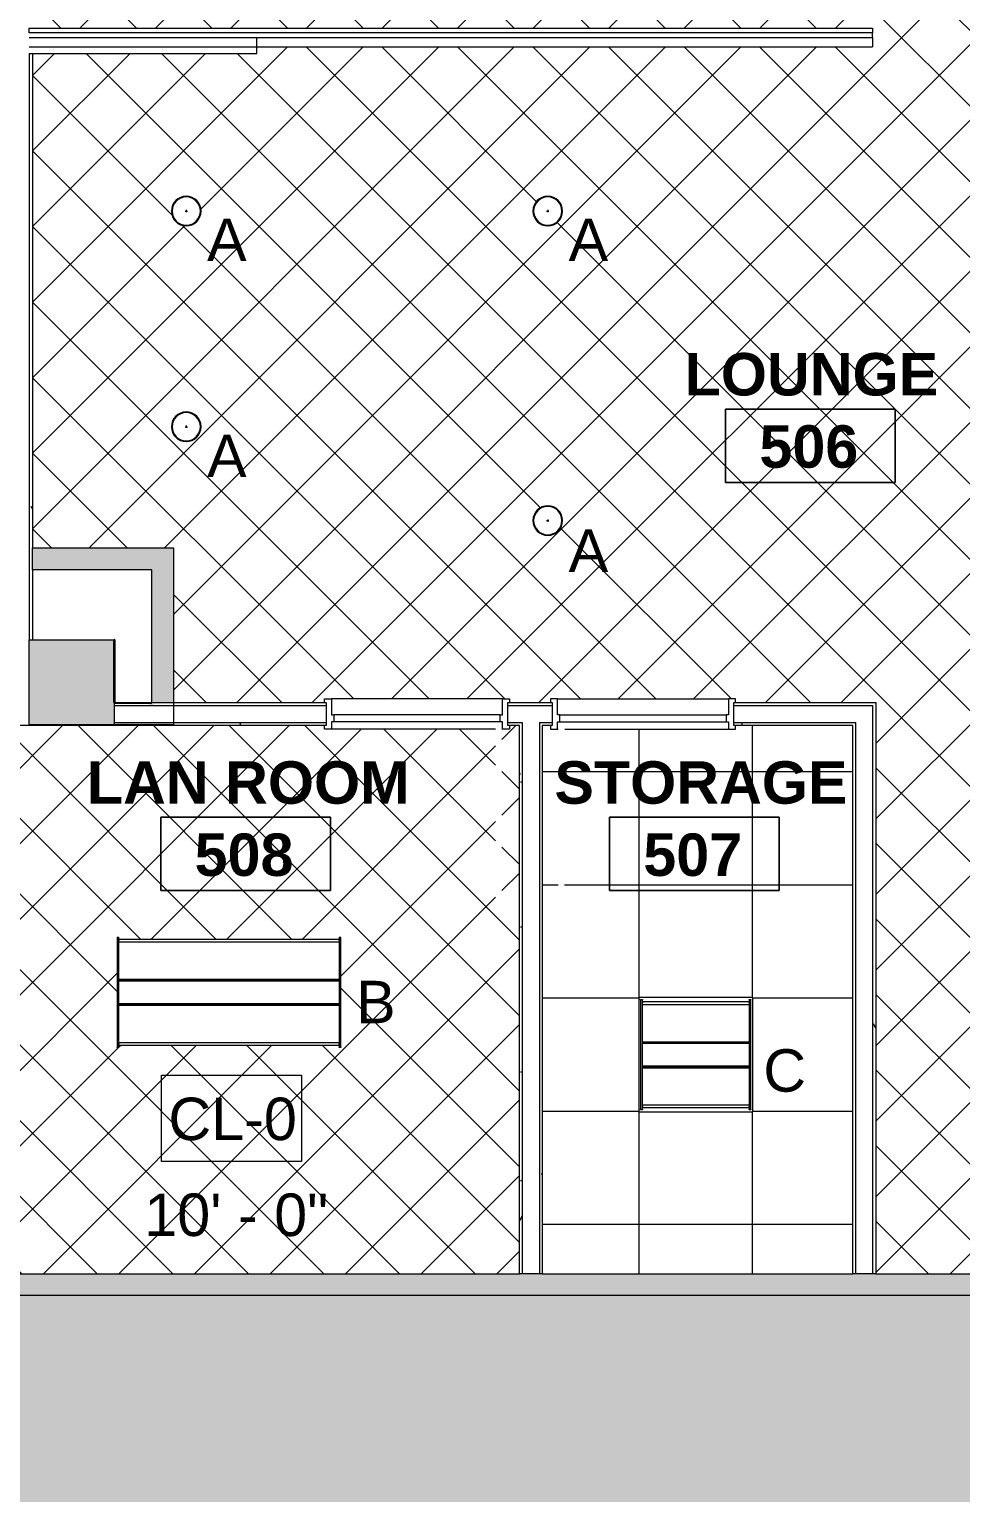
# Model space of a CAD drawing. Header units: inches. Extents: x -1199 to 741, y -709 to 788.
# Drawn here: x -273.1 to -75.5, y 164.2 to 474.5 of the extents above; entities that cross this region are included whole.
import ezdxf

# ---------------------------------------------------------------- set-up
doc = ezdxf.new("R2010")
doc.units = ezdxf.units.IN
doc.header["$MEASUREMENT"] = 0
for name, color, linetype, lineweight in [('A-AREA-IDEN', 2, 'Continuous', 9), ('A-CLNG', 13, 'Continuous', 13), ('A-CLNG-IDEN', 151, 'Continuous', 9), ('A-CLNG-PATT', 13, 'Continuous', 13), ('A-DETL-GENF', 92, 'Continuous', 9), ('A-DETL-THIN', 151, 'Continuous', 9), ('A-DOOR', 31, 'Continuous', 13), ('A-GLAZ-CURT', 52, 'Continuous', 9), ('A-GLAZ-CWMG', 51, 'Continuous', 9), ('A-WALL', 113, 'Continuous', 13), ('A-WALL-PATT', 111, 'Continuous', 13), ('bb$0$A-BBASE', 250, 'Continuous', 30), ('dp$0$A-WALL-EXST', 7, 'Continuous', 9), ('E-LITE-EQPM', 33, 'Continuous', 9), ('E-LITE-EQPM-IDEN', 33, 'Continuous', 9), ('I-WALL', 2, 'Continuous', 9), ('S-COLS', 52, 'Continuous', 13)]:
    doc.layers.add(name, color=color, linetype=linetype, lineweight=lineweight)
doc.styles.add('Arial_1', font='arial.ttf', dxfattribs={"height": 9})
doc.styles.add('Swis721 Lt BT', font='swissl.ttf', dxfattribs={"height": 9})
doc.styles.add('Swis721 Lt BT_B', font='', dxfattribs={"height": 9})
doc.styles.get('Swis721 Lt BT_B').set_extended_font_data('Swis721 Lt BT', bold=True)
pattern_1 = [(0, (0, 0), (30.72, 7.68), [1.267, -21.773, 1.267, -21.773, -122.88]), (0, (0, 0), (30.72, 7.68), [-46.08, 1.267, -44.813, 1.267, -21.773, -53.76]), (0, (0, 0), (30.72, 7.68), [-115.2, 1.267, -14.093, 1.267, -37.133]), (120, (11.52, 3.84), (-22.01108, 22.7643), [1.267, -21.773, 1.267, -21.773, -122.88]), (120, (11.52, 3.84), (-22.01108, 22.7643), [-46.08, 1.267, -44.813, 1.267, -21.773, -53.76]), (120, (11.52, 3.84), (-22.01108, 22.7643), [-115.2, 1.267, -14.093, 1.267, -37.133]), (240, (15.36, 19.2), (-8.70892, -30.4443), [1.267, -21.773, 1.267, -21.773, -122.88]), (240, (15.36, 19.2), (-8.70892, -30.4443), [-46.08, 1.267, -44.813, 1.267, -21.773, -53.76]), (240, (15.36, 19.2), (-8.70892, -30.4443), [-115.2, 1.267, -14.093, 1.267, -37.133])]

# ---------------------------------------------------------------- blocks, each defined once
blk = doc.blocks.new('1951 Kidwell_Linked_dwg_bb-7240425-5TH FLOOR RCP')
at = {"layer": 'bb$0$A-BBASE'}
blk.add_hatch(color=256, dxfattribs=at).paths.add_polyline_path([(-255, 331.75), (-255, 345), (-255.1, 345), (-255.1, 331.75)], flags=0)
for p, q in [((-255, 345), (-255.1, 345)), ((-255.1, 345), (-255.1, 331.75)), ((-255, 331.75), (-255, 345)), ((-255.1, 331.75), (-255, 331.75))]:
    blk.add_line(p, q, dxfattribs=at)
at = {"layer": 'bb$0$A-BBASE', "flags": 128}
blk.add_lwpolyline([(-255, 331.75), (-255, 345), (-255.1, 345)], dxfattribs=at)
blk = doc.blocks.new('1951 Kidwell_Linked_dwg-6963106-5TH FLOOR RCP')
at = {"layer": 'bb$0$A-BBASE'}
blk.add_hatch(color=256, dxfattribs=at).paths.add_polyline_path([(-255, 331.75), (-255, 345), (-255.1, 345), (-255.1, 331.75)], flags=0)
for p, q in [((-255, 345), (-255.1, 345)), ((-255.1, 345), (-255.1, 331.75)), ((-255, 331.75), (-255, 345)), ((-255.1, 331.75), (-255, 331.75))]:
    blk.add_line(p, q, dxfattribs=at)
at = {"layer": 'bb$0$A-BBASE', "flags": 128}
blk.add_lwpolyline([(-255, 331.75), (-255, 345), (-255.1, 345)], dxfattribs=at)
blk.add_blockref('1951 Kidwell_Linked_dwg_bb-7240425-5TH FLOOR RCP', (0, 0))
blk = doc.blocks.new('Concrete-Rectangular-Column - 18 x 18-7059525-5TH FLOOR RCP')
at = {"layer": 'S-COLS', "lineweight": 9}
blk.add_hatch(color=7, dxfattribs=at).paths.add_polyline_path([(9, -9), (9, 9), (-9, 9), (-9, -9), (8.76, -9)], flags=0)
at = {"layer": 'S-COLS', "color": 8, "lineweight": 20}
for p, q in [((-9, 9), (9, 9)), ((-9, -9), (-9, 9)), ((9, 9), (9, -9)), ((9, -9), (-9, -9))]:
    blk.add_line(p, q, dxfattribs=at)
blk = doc.blocks.new('Door - Single - Solid Door-7611703-5TH FLOOR RCP')
at = {"layer": 'A-DOOR', "lineweight": 9}
for p, q in [((-14.13, 3.1), (-15.63, 3.1)), ((-15.63, 3.1), (-15.63, 2.35)), ((-14.13, 3.1), (22.12, 3.1)), ((-14.13, -0.28), (-14.13, 3.1)), ((22.12, 3.1), (22.12, -0.28)), ((23.62, 3.1), (22.12, 3.1)), ((23.62, 2.35), (23.62, 3.1)), ((-15.63, -2.53), (-15.63, -3.28)), ((-13.63, -0.28), (-14.13, -0.28)), ((-14.13, -1.78), (-13.63, -1.78)), ((-14.13, -3.28), (-14.13, -1.78)), ((-13.63, -0.28), (21.62, -0.28)), ((-13.63, -1.78), (-13.63, -0.28)), ((-13.63, -1.78), (21.62, -1.78)), ((21.62, -0.28), (21.62, -1.78)), ((22.12, -0.28), (21.62, -0.28)), ((21.62, -1.78), (22.12, -1.78)), ((22.12, -1.78), (22.12, -3.28)), ((23.62, -3.28), (23.62, -2.53)), ((-15.63, -3.28), (-14.13, -3.28)), ((-14.13, -3.28), (-14.01, -3.28)), ((-12.63, -3.28), (22.12, -3.28)), ((22.12, -3.28), (23.62, -3.28))]:
    blk.add_line(p, q, dxfattribs=at)
blk = doc.blocks.new('Door - Single - Solid Door-7611706-5TH FLOOR RCP')
at = {"layer": 'A-DOOR', "lineweight": 9}
for p, q in [((-15.63, 2.53), (-15.63, 3.28)), ((-15.63, 3.28), (-14.13, 3.28)), ((-14.13, 3.28), (-14.01, 3.28)), ((-14.13, 3.28), (-14.13, 1.78)), ((-12.63, 3.28), (22.12, 3.28)), ((22.12, 1.78), (22.12, 3.28)), ((22.12, 3.28), (23.62, 3.28)), ((23.62, 3.28), (23.62, 2.53)), ((-14.13, 1.78), (-13.63, 1.78)), ((-13.63, 0.28), (-14.13, 0.28)), ((-14.13, 0.28), (-14.13, -3.1)), ((-13.63, 1.78), (21.62, 1.78)), ((-13.63, 1.78), (-13.63, 0.28)), ((-13.63, 0.28), (21.62, 0.28)), ((21.62, 0.28), (21.62, 1.78)), ((21.62, 1.78), (22.12, 1.78)), ((22.12, 0.28), (21.62, 0.28)), ((22.12, -3.1), (22.12, 0.28)), ((-15.63, -3.1), (-15.63, -2.35)), ((-14.13, -3.1), (-15.63, -3.1)), ((-14.13, -3.1), (22.12, -3.1)), ((23.62, -3.1), (22.12, -3.1)), ((23.62, -2.35), (23.62, -3.1))]:
    blk.add_line(p, q, dxfattribs=at)
blk = doc.blocks.new('L-Recessed-Axis-Day-Acrylic - 2 x 4-V2-5TH FLOOR RCP')
at = {"layer": 'E-LITE-EQPM'}
for p, q in [((-23.34, 11.7), (-23.7, 11.7)), ((-23.7, 11.64), (-23.7, 11.7)), ((-23.7, 11.7), (-23.7, 11.64)), ((-23.7, -11.64), (-23.7, 11.64)), ((-23.34, 11.64), (-23.34, 11.7)), ((-23.34, 11.7), (-23.34, 11.64)), ((-23.34, 11.64), (-23.34, -11.64)), ((23.34, 11.28), (-23.34, 11.28)), ((-23.34, 11.19), (-23.34, 11.22)), ((-23.34, 10.99), (-23.34, 11.19)), ((-23.34, 10.97), (-23.34, 10.99)), ((-23.34, 10.66), (23.34, 10.66)), ((23.7, 11.7), (23.34, 11.7)), ((23.34, 11.64), (23.34, 11.7)), ((23.34, 11.7), (23.34, 11.64)), ((23.34, -11.64), (23.34, 11.64)), ((23.34, 11.22), (23.34, 11.19)), ((23.34, 11.19), (23.34, 10.99)), ((23.34, 10.99), (23.34, 10.97)), ((23.7, 11.64), (23.7, 11.7)), ((23.7, 11.7), (23.7, 11.64)), ((23.7, 11.64), (23.7, -11.64)), ((-23.34, 2.76), (23.34, 2.76)), ((-23.34, 2.47), (23.34, 2.47)), ((23.34, 2.44), (-23.34, 2.44)), ((-23.34, -2.44), (23.34, -2.44)), ((-23.34, -2.47), (23.34, -2.47)), ((-23.34, -2.76), (23.34, -2.76)), ((-23.7, -11.64), (-23.7, -11.7)), ((-23.7, -11.7), (-23.7, -11.64)), ((-23.7, -11.7), (-23.34, -11.7)), ((-23.34, -10.66), (23.34, -10.66)), ((-23.34, -10.99), (-23.34, -10.97)), ((-23.34, -11.19), (-23.34, -10.99)), ((-23.34, -11.22), (-23.34, -11.19)), ((-23.34, -11.28), (23.34, -11.28)), ((-23.34, -11.64), (-23.34, -11.7)), ((-23.34, -11.7), (-23.34, -11.64)), ((23.34, -10.97), (23.34, -10.99)), ((23.34, -10.99), (23.34, -11.19)), ((23.34, -11.19), (23.34, -11.22)), ((23.34, -11.64), (23.34, -11.7)), ((23.34, -11.7), (23.34, -11.64)), ((23.34, -11.7), (23.7, -11.7)), ((23.7, -11.64), (23.7, -11.7)), ((23.7, -11.7), (23.7, -11.64))]:
    blk.add_line(p, q, dxfattribs=at)
blk = doc.blocks.new('L-Recessed-Axis-Day-Acrylic - 2 x 2-4558112-5TH FLOOR RCP')
at = {"layer": 'E-LITE-EQPM'}
for p, q in [((-11.34, 11.7), (-11.7, 11.7)), ((-11.7, 11.64), (-11.7, 11.7)), ((-11.7, 11.7), (-11.7, 11.64)), ((-11.7, -11.64), (-11.7, 11.64)), ((-11.34, 11.64), (-11.34, 11.7)), ((-11.34, 11.7), (-11.34, 11.64)), ((-11.34, 11.64), (-11.34, -11.64)), ((11.34, 11.28), (-11.34, 11.28)), ((-11.34, 11.19), (-11.34, 11.22)), ((-11.34, 10.99), (-11.34, 11.19)), ((-11.34, 10.97), (-11.34, 10.99)), ((-11.34, 10.66), (11.34, 10.66)), ((11.7, 11.7), (11.34, 11.7)), ((11.34, 11.64), (11.34, 11.7)), ((11.34, 11.7), (11.34, 11.64)), ((11.34, -11.64), (11.34, 11.64)), ((11.34, 11.22), (11.34, 11.19)), ((11.34, 11.19), (11.34, 10.99)), ((11.34, 10.99), (11.34, 10.97)), ((11.7, 11.64), (11.7, 11.7)), ((11.7, 11.7), (11.7, 11.64)), ((11.7, 11.64), (11.7, -11.64)), ((-11.34, 2.76), (11.34, 2.76)), ((-11.34, 2.47), (11.34, 2.47)), ((11.34, 2.44), (-11.34, 2.44)), ((-11.34, -2.44), (11.34, -2.44)), ((-11.34, -2.47), (11.34, -2.47)), ((-11.34, -2.76), (11.34, -2.76)), ((-11.7, -11.64), (-11.7, -11.7)), ((-11.7, -11.7), (-11.7, -11.64)), ((-11.7, -11.7), (-11.34, -11.7)), ((-11.34, -10.66), (11.34, -10.66)), ((-11.34, -10.99), (-11.34, -10.97)), ((-11.34, -11.19), (-11.34, -10.99)), ((-11.34, -11.22), (-11.34, -11.19)), ((-11.34, -11.28), (11.34, -11.28)), ((-11.34, -11.64), (-11.34, -11.7)), ((-11.34, -11.7), (-11.34, -11.64)), ((11.34, -10.97), (11.34, -10.99)), ((11.34, -10.99), (11.34, -11.19)), ((11.34, -11.19), (11.34, -11.22)), ((11.34, -11.64), (11.34, -11.7)), ((11.34, -11.7), (11.34, -11.64)), ((11.34, -11.7), (11.7, -11.7)), ((11.7, -11.64), (11.7, -11.7)), ((11.7, -11.7), (11.7, -11.64))]:
    blk.add_line(p, q, dxfattribs=at)
blk = doc.blocks.new('Pendant Light_Exposed Ceiling - TYPE C-7582876-5TH FLOOR RCP')
at = {"layer": 'E-LITE-EQPM'}
for p, q in [((-0.25, 0), (0.25, 0)), ((0, 0.25), (0, -0.25))]:
    blk.add_line(p, q, dxfattribs=at)
for radius, start, end in [(3.15, 0, 180), (3, 0, 180), (3, 0, 180), (3, 180, 360), (3.15, 180, 360), (3, 180, 360)]:
    blk.add_arc((0, 0), radius, start, end, dxfattribs=at)
blk = doc.blocks.new('System Panel - Glazed-7419833-5TH FLOOR RCP')
at = {"layer": 'A-GLAZ-CURT', "lineweight": 13}
for p, q in [((-89.43, 0.75), (-89.43, 1.75)), ((-89.43, 1.75), (89.43, 1.75)), ((89.43, 0.75), (-89.43, 0.75)), ((89.43, 1.75), (89.43, 0.75))]:
    blk.add_line(p, q, dxfattribs=at)
blk = doc.blocks.new('Rectangular Mullion - 1_ Square-7419874-5TH FLOOR RCP')
at = {"layer": 'A-GLAZ-CWMG'}
for p, q in [((-273.1, 472.75), (-94.25, 472.75)), ((-94.25, 472.75), (-94.25, 473.75))]:
    blk.add_line(p, q, dxfattribs=at)
blk = doc.blocks.new('Room Tag - Room Name and Number-3379422-5TH FLOOR RCP')
at = {"layer": 'A-AREA-IDEN'}
for p, q in [((-0.1881, -0.1636), (-0.1881, -0.0018)), ((-0.1881, -0.0018), (0.1869, -0.0018)), ((0.1869, -0.0018), (-0.1881, -0.0018)), ((-0.1881, -0.0018), (-0.1881, -0.1636)), ((0.1869, -0.0018), (0.1869, -0.1636)), ((0.1869, -0.1636), (0.1869, -0.0018)), ((0.1869, -0.1636), (-0.1881, -0.1636)), ((-0.1881, -0.1636), (0.1869, -0.1636))]:
    blk.add_line(p, q, dxfattribs=at)

msp = doc.modelspace()

# ---------------------------------------------------------------- hatches: boundary and pattern name
at = {"layer": 'A-CLNG'}
h = msp.add_hatch(dxfattribs=at)
h.set_pattern_fill('FP_19', color=256, style=0, pattern_type=2)
h.set_pattern_definition([(45, (0, 0), (-8.01223, 8.01223), []), (135, (0, 0), (-8.01223, -8.01223), [])])
h.paths.add_polyline_path([(278.59, 168), (281.03, 168), (393, 279.97), (393, 404.31), (177.56, 404.31), (177.56, 532.22), (34.62, 532.22), (34.62, 532.16), (-4.63, 532.16), (-4.63, 532.22), (-18.37, 532.22), (-18.37, 532.16), (-57.62, 532.16), (-57.62, 532.22), (-272.41, 532.22), (-272.41, 474.75), (-94.25, 474.75), (-94.25, 470.75), (-224.85, 470.75), (-224.85, 469.38), (-272.41, 469.38), (-272.41, 364.53), (-242.49, 364.53), (-242.49, 331.75), (-210.48, 331.75), (-210.48, 332.5), (-171.23, 332.5), (-171.23, 331.75), (-162.55, 331.75), (-162.55, 332.5), (-123.3, 332.5), (-123.3, 331.75), (-93.56, 331.75), (-93.56, 210.62), (149.75, 210.62), (149.75, 268.31), (154.63, 268.31), (154.63, 210.62), (154.69, 210.6), (154.69, 206), (154.63, 206), (154.63, 168), (252.96, 168)], flags=0)
h.paths.add_polyline_path([(205.21, 204.16), (204.39, 204.27), (203.63, 204.58), (202.9, 205.19), (202.45, 205.81), (202.16, 206.54), (202.06, 207.31), (202.21, 208.23), (202.48, 208.89), (203.09, 209.62), (203.71, 210.07), (204.43, 210.36), (205.21, 210.46), (206.13, 210.31), (206.78, 210.04), (207.52, 209.43), (207.97, 208.81), (208.26, 208.07), (208.36, 207.31), (208.25, 206.5), (207.94, 205.74), (207.33, 205), (206.71, 204.55), (205.99, 204.26), (205.45, 204.19)], flags=0)
h.paths.add_polyline_path([(-294, 210.62), (-169.16, 210.62), (-169.16, 326.87), (-171.23, 326.87), (-171.23, 326.12), (-172.85, 326.12), (-172.85, 290.12), (-174.23, 290.12), (-174.23, 326.12), (-210.48, 326.12), (-210.48, 326.87), (-294, 326.87), (-294, 214.27)], flags=0)
h.paths.add_polyline_path([(301.21, 252.16), (300.39, 252.27), (299.63, 252.58), (298.9, 253.19), (298.45, 253.81), (298.16, 254.54), (298.06, 255.31), (298.21, 256.23), (298.48, 256.89), (299.09, 257.62), (299.71, 258.07), (300.43, 258.36), (301.21, 258.46), (302.13, 258.31), (302.78, 258.04), (303.52, 257.43), (303.97, 256.81), (304.26, 256.07), (304.36, 255.31), (304.25, 254.5), (303.94, 253.74), (303.33, 253), (302.71, 252.55), (301.99, 252.26), (301.45, 252.19)], flags=0)
h.paths.add_polyline_path([(-254.07, 258.67), (-254.43, 258.67), (-254.43, 281.95), (-254.07, 281.95), (-254.07, 281.59), (-207.39, 281.59), (-207.39, 281.95), (-207.03, 281.95), (-207.03, 258.67), (-207.39, 258.67), (-207.39, 259.03), (-254.07, 259.03)], flags=0)
h.paths.add_polyline_path([(124.88, 263.11), (124.06, 263.22), (123.23, 263.59), (122.57, 264.14), (122.12, 264.76), (121.83, 265.48), (121.72, 266.26), (121.88, 267.18), (122.15, 267.84), (122.75, 268.57), (123.38, 269.02), (124.1, 269.31), (124.88, 269.41), (125.8, 269.26), (126.45, 268.99), (127.18, 268.38), (127.63, 267.76), (127.93, 267.02), (128.03, 266.26), (127.92, 265.45), (127.6, 264.69), (127, 263.95), (126.38, 263.5), (125.65, 263.21), (125.12, 263.14)], flags=0)
h.paths.add_polyline_path([(28.88, 263.11), (28.06, 263.22), (27.3, 263.53), (26.57, 264.14), (26.12, 264.76), (25.83, 265.48), (25.72, 266.26), (25.88, 267.18), (26.15, 267.84), (26.75, 268.57), (27.38, 269.02), (28.1, 269.31), (28.88, 269.41), (29.8, 269.26), (30.45, 268.99), (31.18, 268.38), (31.65, 267.72), (31.93, 267.02), (32.03, 266.26), (31.92, 265.45), (31.6, 264.69), (31, 263.95), (30.38, 263.5), (29.65, 263.21), (29.12, 263.14)], flags=0)
h.paths.add_polyline_path([(-67.12, 263.11), (-67.94, 263.22), (-68.7, 263.53), (-69.43, 264.14), (-69.88, 264.76), (-70.17, 265.48), (-70.28, 266.26), (-70.12, 267.18), (-69.85, 267.84), (-69.25, 268.57), (-68.62, 269.02), (-67.9, 269.31), (-67.12, 269.41), (-66.2, 269.26), (-65.55, 268.99), (-64.82, 268.38), (-64.37, 267.76), (-64.07, 267.02), (-63.97, 266.26), (-64.08, 265.45), (-64.4, 264.69), (-65, 263.95), (-65.62, 263.5), (-66.35, 263.21), (-66.88, 263.14)], flags=0)
h.paths.add_polyline_path([(-227.81, 267.55), (-207.39, 267.55), (-207.39, 267.84), (-254.07, 267.84), (-254.07, 267.55), (-235.44, 267.55)], flags=0)
h.paths.add_polyline_path([(-207.39, 272.79), (-207.39, 273.07), (-254.07, 273.07), (-254.07, 272.79), (-208.33, 272.79)], flags=0)
h.paths.add_polyline_path([(205.21, 300.16), (204.39, 300.27), (203.63, 300.58), (202.9, 301.19), (202.45, 301.81), (202.16, 302.54), (202.06, 303.31), (202.21, 304.23), (202.48, 304.89), (203.09, 305.62), (203.71, 306.07), (204.43, 306.36), (205.21, 306.46), (206.13, 306.31), (206.78, 306.04), (207.52, 305.43), (207.97, 304.81), (208.26, 304.07), (208.36, 303.31), (208.25, 302.5), (207.94, 301.74), (207.33, 301), (206.71, 300.55), (205.99, 300.26), (205.45, 300.19)], flags=0)
h.paths.add_polyline_path([(-65, 315.16), (-65.82, 315.27), (-66.58, 315.58), (-67.31, 316.19), (-67.76, 316.81), (-68.05, 317.54), (-68.15, 318.31), (-67.99, 319.27), (-67.73, 319.89), (-67.12, 320.62), (-66.5, 321.07), (-65.78, 321.36), (-65, 321.46), (-64.08, 321.31), (-63.42, 321.04), (-62.69, 320.43), (-62.24, 319.81), (-61.95, 319.07), (-61.85, 318.31), (-61.96, 317.5), (-62.27, 316.74), (-62.88, 316), (-63.5, 315.55), (-64.22, 315.26), (-64.76, 315.19)], flags=0)
h.paths.add_polyline_path([(124.88, 319.16), (124.06, 319.27), (123.3, 319.58), (122.57, 320.19), (122.12, 320.81), (121.83, 321.54), (121.72, 322.31), (121.88, 323.23), (122.15, 323.89), (122.75, 324.62), (123.38, 325.07), (124.1, 325.36), (124.88, 325.46), (125.8, 325.31), (126.45, 325.04), (127.18, 324.43), (127.63, 323.81), (127.93, 323.07), (128.03, 322.31), (127.92, 321.5), (127.6, 320.74), (127, 320), (126.38, 319.55), (125.65, 319.26), (125.12, 319.19)], flags=0)
h.paths.add_polyline_path([(28.88, 319.16), (28.06, 319.27), (27.3, 319.58), (26.57, 320.19), (26.12, 320.81), (25.83, 321.54), (25.72, 322.31), (25.88, 323.23), (26.15, 323.89), (26.75, 324.62), (27.38, 325.07), (28.1, 325.36), (28.88, 325.46), (29.8, 325.31), (30.45, 325.04), (31.18, 324.43), (31.65, 323.77), (31.93, 323.07), (32.03, 322.31), (31.92, 321.5), (31.6, 320.74), (31, 320), (30.38, 319.55), (29.65, 319.26), (29.12, 319.19)], flags=0)
h.paths.add_polyline_path([(273, 327), (255, 327), (255, 345), (273, 345)], flags=0)
h.paths.add_polyline_path([(8.76, 327), (-9, 327), (-9, 340.12), (-34.25, 340.12), (-34.25, 345), (91.13, 345), (91.13, 340.12), (9, 340.12), (9, 327)], flags=0)
h.paths.add_polyline_path([(297.4, 336.75), (285.19, 336.75), (285.19, 338.5), (382.19, 338.5), (382.19, 336.75), (375.06, 336.75)], flags=0)
h.paths.add_polyline_path([(205.63, 367.16), (204.81, 367.27), (204.05, 367.58), (203.32, 368.19), (202.87, 368.81), (202.58, 369.54), (202.47, 370.31), (202.63, 371.23), (202.9, 371.89), (203.5, 372.62), (204.13, 373.07), (204.85, 373.36), (205.63, 373.46), (206.55, 373.31), (207.2, 373.04), (207.93, 372.43), (208.38, 371.81), (208.68, 371.07), (208.78, 370.31), (208.67, 369.5), (208.35, 368.74), (207.75, 368), (207.13, 367.55), (206.4, 367.26), (205.87, 367.19)], flags=0)
h.paths.add_polyline_path([(124.88, 367.16), (124.06, 367.27), (123.23, 367.64), (122.57, 368.19), (122.12, 368.81), (121.83, 369.54), (121.72, 370.31), (121.88, 371.23), (122.15, 371.89), (122.75, 372.62), (123.38, 373.07), (124.1, 373.36), (124.88, 373.46), (125.8, 373.31), (126.45, 373.04), (127.18, 372.43), (127.63, 371.81), (127.93, 371.07), (128.03, 370.31), (127.92, 369.5), (127.6, 368.74), (127, 368), (126.38, 367.55), (125.65, 367.26), (125.12, 367.19)], flags=0)
h.paths.add_polyline_path([(28.88, 367.16), (28.06, 367.27), (27.3, 367.58), (26.57, 368.19), (26.12, 368.81), (25.83, 369.54), (25.72, 370.31), (25.88, 371.23), (26.15, 371.89), (26.75, 372.62), (27.38, 373.07), (28.1, 373.36), (28.88, 373.46), (29.8, 373.31), (30.45, 373.04), (31.18, 372.43), (31.63, 371.81), (31.93, 371.07), (32.03, 370.31), (31.92, 369.5), (31.6, 368.74), (31, 368), (30.38, 367.55), (29.65, 367.26), (29.12, 367.19)], flags=0)
h.paths.add_polyline_path([(-67.12, 367.16), (-67.94, 367.27), (-68.7, 367.58), (-69.43, 368.19), (-69.88, 368.81), (-70.17, 369.54), (-70.28, 370.31), (-70.12, 371.23), (-69.85, 371.89), (-69.25, 372.62), (-68.62, 373.07), (-67.9, 373.36), (-67.12, 373.46), (-66.2, 373.31), (-65.55, 373.04), (-64.82, 372.43), (-64.37, 371.81), (-64.07, 371.07), (-63.97, 370.31), (-64.08, 369.5), (-64.4, 368.74), (-65, 368), (-65.62, 367.55), (-66.35, 367.26), (-66.88, 367.19)], flags=0)
h.paths.add_polyline_path([(-163.13, 367.16), (-163.94, 367.27), (-164.7, 367.58), (-165.43, 368.19), (-165.88, 368.81), (-166.17, 369.54), (-166.28, 370.31), (-166.12, 371.23), (-165.85, 371.89), (-165.25, 372.62), (-164.62, 373.07), (-163.9, 373.36), (-163.13, 373.46), (-162.2, 373.31), (-161.55, 373.04), (-160.82, 372.43), (-160.37, 371.81), (-160.07, 371.07), (-159.97, 370.31), (-160.08, 369.5), (-160.4, 368.74), (-161, 368), (-161.63, 367.55), (-162.35, 367.26), (-162.88, 367.19)], flags=0)
h.paths.add_polyline_path([(-239.81, 387.06), (-240.62, 387.17), (-241.38, 387.49), (-242.12, 388.09), (-242.57, 388.72), (-242.85, 389.44), (-242.96, 390.22), (-242.81, 391.14), (-242.53, 391.79), (-241.93, 392.53), (-241.31, 392.98), (-240.58, 393.26), (-239.81, 393.37), (-238.89, 393.22), (-238.23, 392.94), (-237.5, 392.34), (-237.05, 391.72), (-236.76, 390.97), (-236.66, 390.22), (-236.76, 389.4), (-237.08, 388.64), (-237.69, 387.91), (-238.31, 387.46), (-239.03, 387.17), (-239.56, 387.1)], flags=0)
h.paths.add_polyline_path([(124.88, 432.8), (124.06, 432.91), (123.3, 433.22), (122.57, 433.83), (122.12, 434.45), (121.83, 435.18), (121.72, 435.95), (121.88, 436.87), (122.15, 437.53), (122.75, 438.26), (123.38, 438.71), (124.1, 439), (124.88, 439.1), (125.8, 438.95), (126.45, 438.68), (127.18, 438.07), (127.63, 437.45), (127.93, 436.71), (128.03, 435.95), (127.92, 435.14), (127.6, 434.38), (127, 433.64), (126.38, 433.19), (125.65, 432.9), (125.12, 432.83)], flags=0)
h.paths.add_polyline_path([(28.88, 432.8), (28.06, 432.91), (27.3, 433.22), (26.57, 433.83), (26.12, 434.45), (25.83, 435.18), (25.72, 435.95), (25.88, 436.87), (26.15, 437.53), (26.75, 438.26), (27.38, 438.71), (28.1, 439), (28.88, 439.1), (29.8, 438.95), (30.45, 438.68), (31.18, 438.07), (31.65, 437.41), (31.93, 436.71), (32.03, 435.95), (31.92, 435.14), (31.6, 434.38), (31, 433.64), (30.38, 433.19), (29.65, 432.9), (29.12, 432.83)], flags=0)
h.paths.add_polyline_path([(-67.12, 432.8), (-67.94, 432.91), (-68.7, 433.22), (-69.43, 433.83), (-69.88, 434.45), (-70.17, 435.18), (-70.28, 435.95), (-70.12, 436.87), (-69.85, 437.53), (-69.25, 438.26), (-68.62, 438.71), (-67.9, 439), (-67.12, 439.1), (-66.2, 438.95), (-65.55, 438.68), (-64.82, 438.07), (-64.37, 437.45), (-64.07, 436.71), (-63.97, 435.95), (-64.08, 435.14), (-64.4, 434.38), (-65, 433.64), (-65.62, 433.19), (-66.35, 432.9), (-66.88, 432.83)], flags=0)
h.paths.add_polyline_path([(-163.13, 432.8), (-163.94, 432.91), (-164.7, 433.22), (-165.43, 433.83), (-165.88, 434.45), (-166.17, 435.18), (-166.28, 435.95), (-166.12, 436.87), (-165.85, 437.53), (-165.25, 438.26), (-164.62, 438.71), (-163.9, 439), (-163.13, 439.1), (-162.2, 438.95), (-161.55, 438.68), (-160.82, 438.07), (-160.37, 437.45), (-160.07, 436.71), (-159.97, 435.95), (-160.08, 435.14), (-160.4, 434.38), (-161, 433.64), (-161.63, 433.19), (-162.35, 432.9), (-162.88, 432.83)], flags=0)
h.paths.add_polyline_path([(-239.81, 432.8), (-240.62, 432.91), (-241.38, 433.22), (-242.12, 433.83), (-242.57, 434.45), (-242.85, 435.18), (-242.96, 435.95), (-242.81, 436.87), (-242.53, 437.53), (-241.93, 438.26), (-241.31, 438.71), (-240.58, 439), (-239.81, 439.1), (-238.89, 438.95), (-238.23, 438.68), (-237.5, 438.07), (-237.05, 437.45), (-236.76, 436.71), (-236.66, 435.95), (-236.76, 435.14), (-237.08, 434.38), (-237.69, 433.64), (-238.31, 433.19), (-239.03, 432.9), (-239.56, 432.83)], flags=0)
h.paths.add_polyline_path([(124.88, 498.8), (124.06, 498.91), (123.23, 499.28), (122.57, 499.83), (122.12, 500.45), (121.83, 501.18), (121.72, 501.95), (121.88, 502.87), (122.15, 503.53), (122.75, 504.26), (123.38, 504.71), (124.1, 505), (124.88, 505.1), (125.8, 504.95), (126.45, 504.68), (127.18, 504.07), (127.63, 503.45), (127.93, 502.71), (128.03, 501.95), (127.92, 501.14), (127.6, 500.38), (127, 499.64), (126.38, 499.19), (125.65, 498.9), (125.12, 498.83)], flags=0)
h.paths.add_polyline_path([(28.88, 498.8), (28.06, 498.91), (27.3, 499.22), (26.57, 499.83), (26.12, 500.45), (25.83, 501.18), (25.72, 501.95), (25.88, 502.87), (26.15, 503.53), (26.75, 504.26), (27.38, 504.71), (28.1, 505), (28.88, 505.1), (29.8, 504.95), (30.45, 504.68), (31.18, 504.07), (31.65, 503.41), (31.93, 502.71), (32.03, 501.95), (31.92, 501.14), (31.6, 500.38), (31, 499.64), (30.38, 499.19), (29.65, 498.9), (29.12, 498.83)], flags=0)
h.paths.add_polyline_path([(-163.13, 498.8), (-163.94, 498.91), (-164.7, 499.22), (-165.43, 499.83), (-165.88, 500.45), (-166.17, 501.18), (-166.28, 501.95), (-166.12, 502.87), (-165.85, 503.53), (-165.25, 504.26), (-164.62, 504.71), (-163.9, 505), (-163.13, 505.1), (-162.2, 504.95), (-161.55, 504.68), (-160.82, 504.07), (-160.37, 503.45), (-160.07, 502.71), (-159.97, 501.95), (-160.08, 501.14), (-160.4, 500.38), (-161, 499.64), (-161.63, 499.19), (-162.35, 498.9), (-162.88, 498.83)], flags=0)
h.paths.add_polyline_path([(-259.12, 498.8), (-259.94, 498.91), (-260.7, 499.22), (-261.43, 499.83), (-261.88, 500.45), (-262.17, 501.18), (-262.28, 501.95), (-262.12, 502.87), (-261.85, 503.53), (-261.25, 504.26), (-260.62, 504.71), (-259.9, 505), (-259.12, 505.1), (-258.2, 504.95), (-257.55, 504.68), (-256.82, 504.07), (-256.37, 503.45), (-256.07, 502.71), (-255.97, 501.95), (-256.08, 501.14), (-256.4, 500.38), (-257, 499.64), (-257.62, 499.19), (-258.35, 498.9), (-258.88, 498.83)], flags=0)
h.paths.add_polyline_path([(-67.12, 499.8), (-67.94, 499.91), (-68.7, 500.22), (-69.43, 500.83), (-69.88, 501.45), (-70.17, 502.18), (-70.28, 502.95), (-70.12, 503.87), (-69.85, 504.53), (-69.25, 505.26), (-68.62, 505.71), (-67.9, 506), (-67.12, 506.1), (-66.2, 505.95), (-65.55, 505.68), (-64.82, 505.07), (-64.37, 504.45), (-64.07, 503.71), (-63.97, 502.95), (-64.08, 502.14), (-64.4, 501.38), (-65, 500.64), (-65.62, 500.19), (-66.35, 499.9), (-66.88, 499.83)], flags=0)
at = {"layer": 'A-CLNG-PATT'}
h = msp.add_hatch(dxfattribs=at)
h.set_pattern_fill('FP_5', color=256, style=0, pattern_type=2)
h.set_pattern_definition([(270, (-119.75, 269.094), (-24, -1e-15), []), (180, (-119.75, 269.094), (-3e-15, 24), [])])
h.paths.add_polyline_path([(-164.29, 210.62), (-98.44, 210.64), (-98.44, 326.87), (-123.3, 326.87), (-123.3, 326.12), (-159.55, 326.12), (-159.55, 290.12), (-160.92, 290.12), (-160.92, 326.12), (-162.55, 326.12), (-162.55, 326.87), (-164.29, 326.87), (-164.29, 210.64)], flags=0)
h.paths.add_polyline_path([(-119.62, 244.96), (-143.83, 244.96), (-143.83, 269.17), (-119.62, 269.17), (-119.62, 245.09)], flags=0)
at = {"layer": 'A-DETL-GENF'}
h = msp.add_hatch(color=9, dxfattribs=at)
h.paths.add_polyline_path([(393.17, -436.06), (466.53, -362.69), (448, -344.16), (448, -156), (702, -156), (702, 130), (741.36, 130), (741.36, 190), (642, 190), (642, -84), (462, -84), (462, 168), (504.38, 168), (394.86, 275.29), (308.79, 189.21), (330, 168), (330, -84), (150, -84), (150, 206), (-394.88, 206), (-394.88, 196.62), (-394.13, 196.62), (-394.13, 195.12), (-394.88, 195.12), (-394.88, 164.87), (-394.13, 164.87), (-394.13, 163.38), (-394.88, 163.38), (-394.88, 146), (90, 146), (90, -111.69), (90.75, -111.69), (90.75, -113.19), (90, -113.19), (90, -149.44), (90.75, -149.44), (90.75, -150.94), (90, -150.94), (90, -156), (235.5, -156), (235.5, -155.13), (263.5, -155.13), (263.5, -156), (344, -156), (344, -337), (319.06, -361.94), (391.5, -434.39)], flags=0)
h.paths.add_polyline_path([(305.52, 168), (323.46, 168), (305.52, 185.94), (287.57, 168)], flags=0)
at = {"layer": 'A-WALL-PATT', "lineweight": 9}
h = msp.add_hatch(dxfattribs=at)
h.set_pattern_fill('FP_1', color=256, style=0, pattern_type=2)
h.set_pattern_definition(pattern_1)
h.paths.add_polyline_path([(-272.41, 345), (-272.41, 469.38), (-273.04, 469.38), (-273.04, 345)], flags=0)
for points in [[(-247.12, 359.9), (-247.12, 364.53), (-272.41, 364.53), (-272.41, 359.9), (-255.1, 359.9)], [(-247.12, 331.62), (-242.49, 331.62), (-242.49, 364.53), (-247.12, 364.53), (-247.12, 331.75)], [(154, 206), (154.69, 206), (154.69, 210.62), (-528, 210.62), (-528, 206), (150.38, 206)]]:
    msp.add_hatch(color=7, dxfattribs=at).paths.add_polyline_path(points, flags=0)
h = msp.add_hatch(dxfattribs=at)
h.set_pattern_fill('FP_1', color=256, style=0, pattern_type=2)
h.set_pattern_definition(pattern_1)
h.paths.add_polyline_path([(-97.81, 331.12), (-93.56, 331.12), (-93.56, 331.75), (-123.67, 331.75), (-123.67, 331.12), (-97.95, 331.12)], flags=0)
h.paths.add_polyline_path([(-165.8, 331.12), (-162.17, 331.12), (-162.17, 331.75), (-171.6, 331.75), (-171.6, 331.12), (-166.76, 331.12)], flags=0)
h.paths.add_polyline_path([(-240.67, 331.12), (-210.1, 331.12), (-210.1, 331.75), (-242.49, 331.75), (-242.49, 331.62), (-247.12, 331.62), (-246.62, 331.12), (-242.49, 331.12)], flags=0)
h.paths.add_polyline_path([(-247.97, 331.12), (-247.12, 331.62), (-247.12, 331.75), (-255.1, 331.75), (-255.1, 331.12), (-255, 331.12)], flags=0)
h.paths.add_polyline_path([(-276.68, 331.12), (-276.66, 331.12), (-276.66, 331.75), (-294, 331.75), (-294, 331.62), (-277.29, 331.62), (-277.29, 331.12)], flags=0)
h = msp.add_hatch(color=7, dxfattribs=at)
h.paths.add_polyline_path([(-242.49, 327), (-242.99, 327.5), (-254.15, 327.5), (-255, 327)], flags=0)
h.paths.add_polyline_path([(-247.97, 331.12), (-246.62, 331.12), (-247.12, 331.62)], flags=0)
h = msp.add_hatch(dxfattribs=at)
h.set_pattern_fill('FP_1', color=256, style=0, pattern_type=2)
h.set_pattern_definition(pattern_1)
h.paths.add_polyline_path([(-94.19, 210.62), (-93.56, 210.62), (-93.56, 331.12), (-94.19, 331.12), (-94.19, 210.64)], flags=0)
h = msp.add_hatch(dxfattribs=at)
h.set_pattern_fill('FP_1', color=256, style=0, pattern_type=2)
h.set_pattern_definition(pattern_1)
h.paths.add_polyline_path([(-97.81, 326.87), (-97.83, 327.5), (-123.67, 327.5), (-123.67, 326.87), (-98.44, 326.87)], flags=0)
h.paths.add_polyline_path([(-242.55, 326.87), (-210.1, 326.87), (-210.1, 327.5), (-242.99, 327.5), (-242.49, 327), (-255, 327), (-254.15, 327.5), (-255.1, 327.5), (-255.1, 327), (-273.1, 327), (-273.1, 327.5), (-277.29, 327.5), (-277.29, 327), (-294, 327), (-294, 326.87), (-255, 326.87)], flags=0)
h.paths.add_polyline_path([(-164.29, 326.87), (-162.17, 326.87), (-162.17, 327.5), (-164.91, 327.5), (-164.91, 326.87)], flags=0)
h.paths.add_polyline_path([(-168.54, 326.87), (-168.54, 327.5), (-171.6, 327.5), (-171.6, 326.87), (-169.16, 326.87)], flags=0)
h = msp.add_hatch(dxfattribs=at)
h.set_pattern_fill('FP_1', color=256, style=0, pattern_type=2)
h.set_pattern_definition(pattern_1)
h.paths.add_polyline_path([(-169.16, 210.62), (-168.54, 210.64), (-168.54, 326.87), (-169.16, 326.87), (-169.16, 219.82)], flags=0)
h = msp.add_hatch(dxfattribs=at)
h.set_pattern_fill('FP_1', color=256, style=0, pattern_type=2)
h.set_pattern_definition(pattern_1)
h.paths.add_polyline_path([(-164.29, 210.62), (-164.29, 326.87), (-164.91, 326.87), (-164.91, 210.62)], flags=0)

# ---------------------------------------------------------------- linework, layer by layer
at = {"layer": 'A-CLNG'}
for p, q in [((-119.62, 269.17), (-143.83, 269.17)), ((-143.83, 269.17), (-143.83, 244.96)), ((-119.62, 244.96), (-119.62, 269.17)), ((-143.83, 244.96), (-119.62, 244.96))]:
    msp.add_line(p, q, dxfattribs=at)
at = {"layer": 'A-CLNG-IDEN', "flags": 128}
msp.add_lwpolyline([(-245.09, 252.7), (-215.33, 252.7), (-215.33, 234.43), (-245.09, 234.43)], close=True, dxfattribs=at)
at = {"layer": 'A-DETL-THIN'}
msp.add_line((150, 206), (-394.88, 206), dxfattribs=at)
at = {"layer": 'A-WALL'}
for p, q in [((-273.04, 345), (-273.04, 469.38)), ((-255.1, 331.12), (-210.1, 331.12)), ((-171.6, 331.12), (-162.17, 331.12)), ((-123.67, 331.12), (-94.19, 331.12)), ((-94.19, 210.62), (-94.19, 331.12)), ((-255.1, 327.5), (-210.1, 327.5)), ((-171.6, 327.5), (-168.54, 327.5)), ((-168.54, 327.5), (-168.54, 210.62)), ((-164.91, 327.5), (-162.17, 327.5)), ((-164.91, 327.5), (-164.91, 210.62)), ((-123.67, 327.5), (-97.81, 327.5)), ((-97.81, 210.62), (-97.81, 327.5)), ((-164.29, 210.62), (-169.16, 210.62)), ((-93.56, 210.62), (-98.44, 210.62))]:
    msp.add_line(p, q, dxfattribs=at)
at = {"layer": 'A-WALL', "color": 8, "lineweight": 20}
for p, q in [((-272.41, 364.53), (-242.49, 364.53)), ((-272.41, 359.9), (-272.41, 364.53)), ((-242.49, 364.53), (-242.49, 327)), ((-247.12, 359.9), (-272.41, 359.9)), ((-247.12, 331.62), (-247.12, 359.9)), ((-255, 327), (-255, 331.62)), ((-255, 331.62), (-247.12, 331.62)), ((-242.49, 327), (-255, 327)), ((-294, 210.62), (-169.16, 210.62)), ((-164.29, 210.62), (-98.44, 210.62)), ((-93.56, 210.62), (154.69, 210.62)), ((150, 206), (-394.88, 206))]:
    msp.add_line(p, q, dxfattribs=at)
at = {"layer": 'I-WALL'}
for p, q in [((-224.85, 469.38), (-224.85, 472.75)), ((-94.25, 472.75), (-94.25, 470.75)), ((-273.1, 470.75), (-94.25, 470.75)), ((-272.41, 469.38), (-224.85, 469.38))]:
    msp.add_line(p, q, dxfattribs=at)
at = {"layer": 'I-WALL', "lineweight": 13}
for p, q in [((-273.1, 469.38), (-272.41, 469.38)), ((-272.41, 469.38), (-272.41, 364.53)), ((-272.41, 359.9), (-272.41, 345)), ((-255.1, 331.75), (-210.1, 331.75)), ((-210.1, 331.75), (-210.1, 326.87)), ((-171.6, 326.87), (-171.6, 331.75)), ((-171.6, 331.75), (-162.17, 331.75)), ((-162.17, 331.75), (-162.17, 326.87)), ((-123.67, 326.87), (-123.67, 331.75)), ((-123.67, 331.75), (-93.56, 331.75)), ((-93.56, 331.75), (-93.56, 210.62)), ((-210.1, 326.87), (-294, 326.87)), ((-169.16, 326.87), (-171.6, 326.87)), ((-169.16, 210.62), (-169.16, 326.87)), ((-162.17, 326.87), (-164.29, 326.87)), ((-164.29, 326.87), (-164.29, 210.62)), ((-98.44, 326.87), (-123.67, 326.87)), ((-98.44, 210.62), (-98.44, 326.87))]:
    msp.add_line(p, q, dxfattribs=at)

# ---------------------------------------------------------------- block references
at = {"layer": 'A-AREA-IDEN', "xscale": 95.99999999999994, "yscale": 95.99999999999994, "zscale": 95.99999999999994}
for p in [(-107.36, 394.13), (-227.15, 307.57), (-131.98, 307.57)]:
    msp.add_blockref('Room Tag - Room Name and Number-3379422-5TH FLOOR RCP', p, dxfattribs=at)
at = {"layer": 'A-DOOR', "rotation": 180}
msp.add_blockref('Door - Single - Solid Door-7611706-5TH FLOOR RCP', (-186.86, 329.4), dxfattribs=at)
at = {"layer": 'A-DOOR'}
msp.add_blockref('Door - Single - Solid Door-7611703-5TH FLOOR RCP', (-146.91, 329.4), dxfattribs=at)
at = {"layer": 'A-GLAZ-CURT'}
msp.add_blockref('System Panel - Glazed-7419833-5TH FLOOR RCP', (-183.68, 473), dxfattribs=at)
at = {"layer": 'A-GLAZ-CWMG'}
msp.add_blockref('Rectangular Mullion - 1_ Square-7419874-5TH FLOOR RCP', (0, 0), dxfattribs=at)
at = {"layer": 'dp$0$A-WALL-EXST', "color": 250, "lineweight": 30}
msp.add_blockref('1951 Kidwell_Linked_dwg-6963106-5TH FLOOR RCP', (0, 0), dxfattribs=at)
at = {"layer": 'E-LITE-EQPM'}
for p in [(-239.81, 435.95), (-163.13, 435.95), (-239.81, 390.22), (-163.13, 370.31)]:
    msp.add_blockref('Pendant Light_Exposed Ceiling - TYPE C-7582876-5TH FLOOR RCP', p, dxfattribs=at)
at = {"layer": 'E-LITE-EQPM', "extrusion": (0, 0, -1), "rotation": 180}
for name, p in [('L-Recessed-Axis-Day-Acrylic - 2 x 4-V2-5TH FLOOR RCP', (230.73, 270.31)), ('L-Recessed-Axis-Day-Acrylic - 2 x 2-4558112-5TH FLOOR RCP', (131.73, 257.06))]:
    msp.add_blockref(name, p, dxfattribs=at)
at = {"layer": 'S-COLS', "lineweight": 9}
msp.add_blockref('Concrete-Rectangular-Column - 18 x 18-7059525-5TH FLOOR RCP', (-264.1, 336), dxfattribs=at)

# ---------------------------------------------------------------- texts
at = {"layer": 'A-AREA-IDEN', "char_height": 9, "attachment_point": 1, "style": 'Swis721 Lt BT_B'}
for s, insert, width in [('LOUNGE', (-134.1, 405.85), 64.539), ('506', (-118.25, 390.53), 25.452), ('LAN ROOM', (-260.89, 319.28), 81.507), ('STORAGE', (-161.73, 319.28), 71.811), ('508', (-238.04, 303.97), 25.452), ('507', (-142.88, 303.97), 25.452)]:
    msp.add_mtext(s, dxfattribs=dict(at, insert=insert, width=width))
at = {"layer": 'A-CLNG-IDEN', "char_height": 9, "attachment_point": 1, "style": 'Swis721 Lt BT'}
for s, insert, width in [('CL-0', (-243.59, 247.95), 32.118), ('10\' - 0"', (-248.71, 227.62), 44.541)]:
    msp.add_mtext(s, dxfattribs=dict(at, insert=insert, width=width))
at = {"layer": 'E-LITE-EQPM-IDEN', "char_height": 9, "attachment_point": 1, "style": 'Arial_1'}
for s, insert, width in [('A', (-235.39, 434.37), 10.302), ('A', (-158.71, 434.37), 10.302), ('A', (-235.39, 388.54), 10.302), ('A', (-158.71, 368.45), 10.302), ('B', (-203.78, 272.73), 10.302), ('C', (-117.42, 258.22), 11.211)]:
    msp.add_mtext(s, dxfattribs=dict(at, insert=insert, width=width))

doc.saveas('drawing.dxf')
